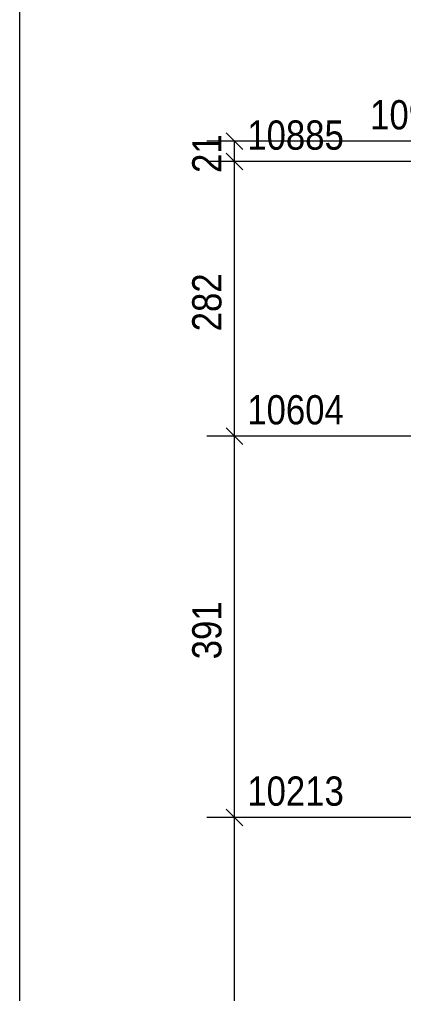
# Model space of a CAD drawing. Header units: millimetres. Extents: x 2 to 825, y 1 to 579.
# Drawn here: x 5 to 44.4, y 425.5 to 525.3 of the extents above; entities that cross this region are included whole.
import ezdxf

# ---------------------------------------------------------------- set-up
doc = ezdxf.new("R2010")
doc.units = ezdxf.units.MM
doc.linetypes.add('XKITLINE00', pattern=[0])
doc.layers.add('Dimensions', color=7, linetype='Continuous', lineweight=0)
doc.layers.add('DrawingSheet', color=5, linetype='Continuous', lineweight=0)
doc.styles.add('ARIAL', font='ARIAL.TTF')

# ---------------------------------------------------------------- blocks, each defined once
blk = doc.blocks.new('*A153')
at = {"layer": 'DrawingSheet', "color": 5, "linetype": 'XKITLINE00', "lineweight": 0}
blk.add_line((5, 579), (5, 5), dxfattribs=at)
blk = doc.blocks.new('*A248')
at = {"layer": 'Dimensions', "color": 7, "linetype": 'XKITLINE00', "lineweight": 0}
for p, q in [((26.216, 444.381), (27.913, 442.684)), ((77.715, 443.533), (24.215, 443.533)), ((27.065, 149.073), (27.065, 443.533))]:
    blk.add_line(p, q, dxfattribs=at)
at = {"layer": 'Dimensions', "color": 3}
blk.add_point((27.065, 443.533), dxfattribs=at)
at = {"layer": 'Dimensions', "color": 3, "style": 'ARIAL', "width": 0.85}
blk.add_text('10213', height=3, dxfattribs=at).set_placement((28.365, 444.733))
blk = doc.blocks.new('*A249')
at = {"layer": 'Dimensions', "color": 7, "linetype": 'XKITLINE00', "lineweight": 0}
for p, q in [((26.216, 483.47), (27.913, 481.773)), ((85.715, 482.622), (24.215, 482.622)), ((27.065, 443.533), (27.065, 482.622)), ((26.216, 444.381), (27.913, 442.684)), ((77.715, 443.533), (24.215, 443.533))]:
    blk.add_line(p, q, dxfattribs=at)
at = {"layer": 'Dimensions', "color": 3}
for p in [(27.065, 482.622), (27.065, 443.533)]:
    blk.add_point(p, dxfattribs=at)
at = {"layer": 'Dimensions', "color": 3, "style": 'ARIAL', "width": 0.85}
blk.add_text('10604', height=3, dxfattribs=at).set_placement((28.365, 483.822))
blk.add_text('391', height=3, rotation=90.00021, dxfattribs=at).set_placement((25.715, 459.74))
blk = doc.blocks.new('*A250')
at = {"layer": 'Dimensions', "color": 7, "linetype": 'XKITLINE00', "lineweight": 0}
for p, q in [((26.216, 511.63), (27.913, 509.933)), ((85.715, 510.782), (24.215, 510.782)), ((27.065, 482.622), (27.065, 510.782)), ((26.216, 483.47), (27.913, 481.773)), ((85.715, 482.622), (24.215, 482.622))]:
    blk.add_line(p, q, dxfattribs=at)
at = {"layer": 'Dimensions', "color": 3}
for p in [(27.065, 510.782), (27.065, 482.622)]:
    blk.add_point(p, dxfattribs=at)
at = {"layer": 'Dimensions', "color": 3, "style": 'ARIAL', "width": 0.85}
blk.add_text('10885', height=3, dxfattribs=at).set_placement((28.365, 511.982))
blk.add_text('282', height=3, rotation=90.00021, dxfattribs=at).set_placement((25.715, 493.364))
blk = doc.blocks.new('*A251')
at = {"layer": 'Dimensions', "color": 7, "linetype": 'XKITLINE00', "lineweight": 0}
for p, q in [((26.216, 513.711), (27.913, 512.014)), ((77.315, 512.863), (24.215, 512.863)), ((27.065, 510.782), (27.065, 512.863)), ((26.216, 511.63), (27.913, 509.933)), ((85.715, 510.782), (24.215, 510.782))]:
    blk.add_line(p, q, dxfattribs=at)
at = {"layer": 'Dimensions', "color": 3}
for p in [(27.065, 512.863), (27.065, 510.782)]:
    blk.add_point(p, dxfattribs=at)
at = {"layer": 'Dimensions', "color": 3, "style": 'ARIAL', "width": 0.85}
blk.add_text('10906', height=3, dxfattribs=at).set_placement((40.965, 514.063))
blk.add_text('21', height=3, rotation=90.00021, dxfattribs=at).set_placement((25.715, 509.597))

msp = doc.modelspace()

# ---------------------------------------------------------------- block references
at = {"lineweight": 0}
for name in ['*A153', '*A251', '*A250', '*A249', '*A248']:
    msp.add_blockref(name, (0, 0), dxfattribs=at)

doc.saveas('drawing.dxf')
